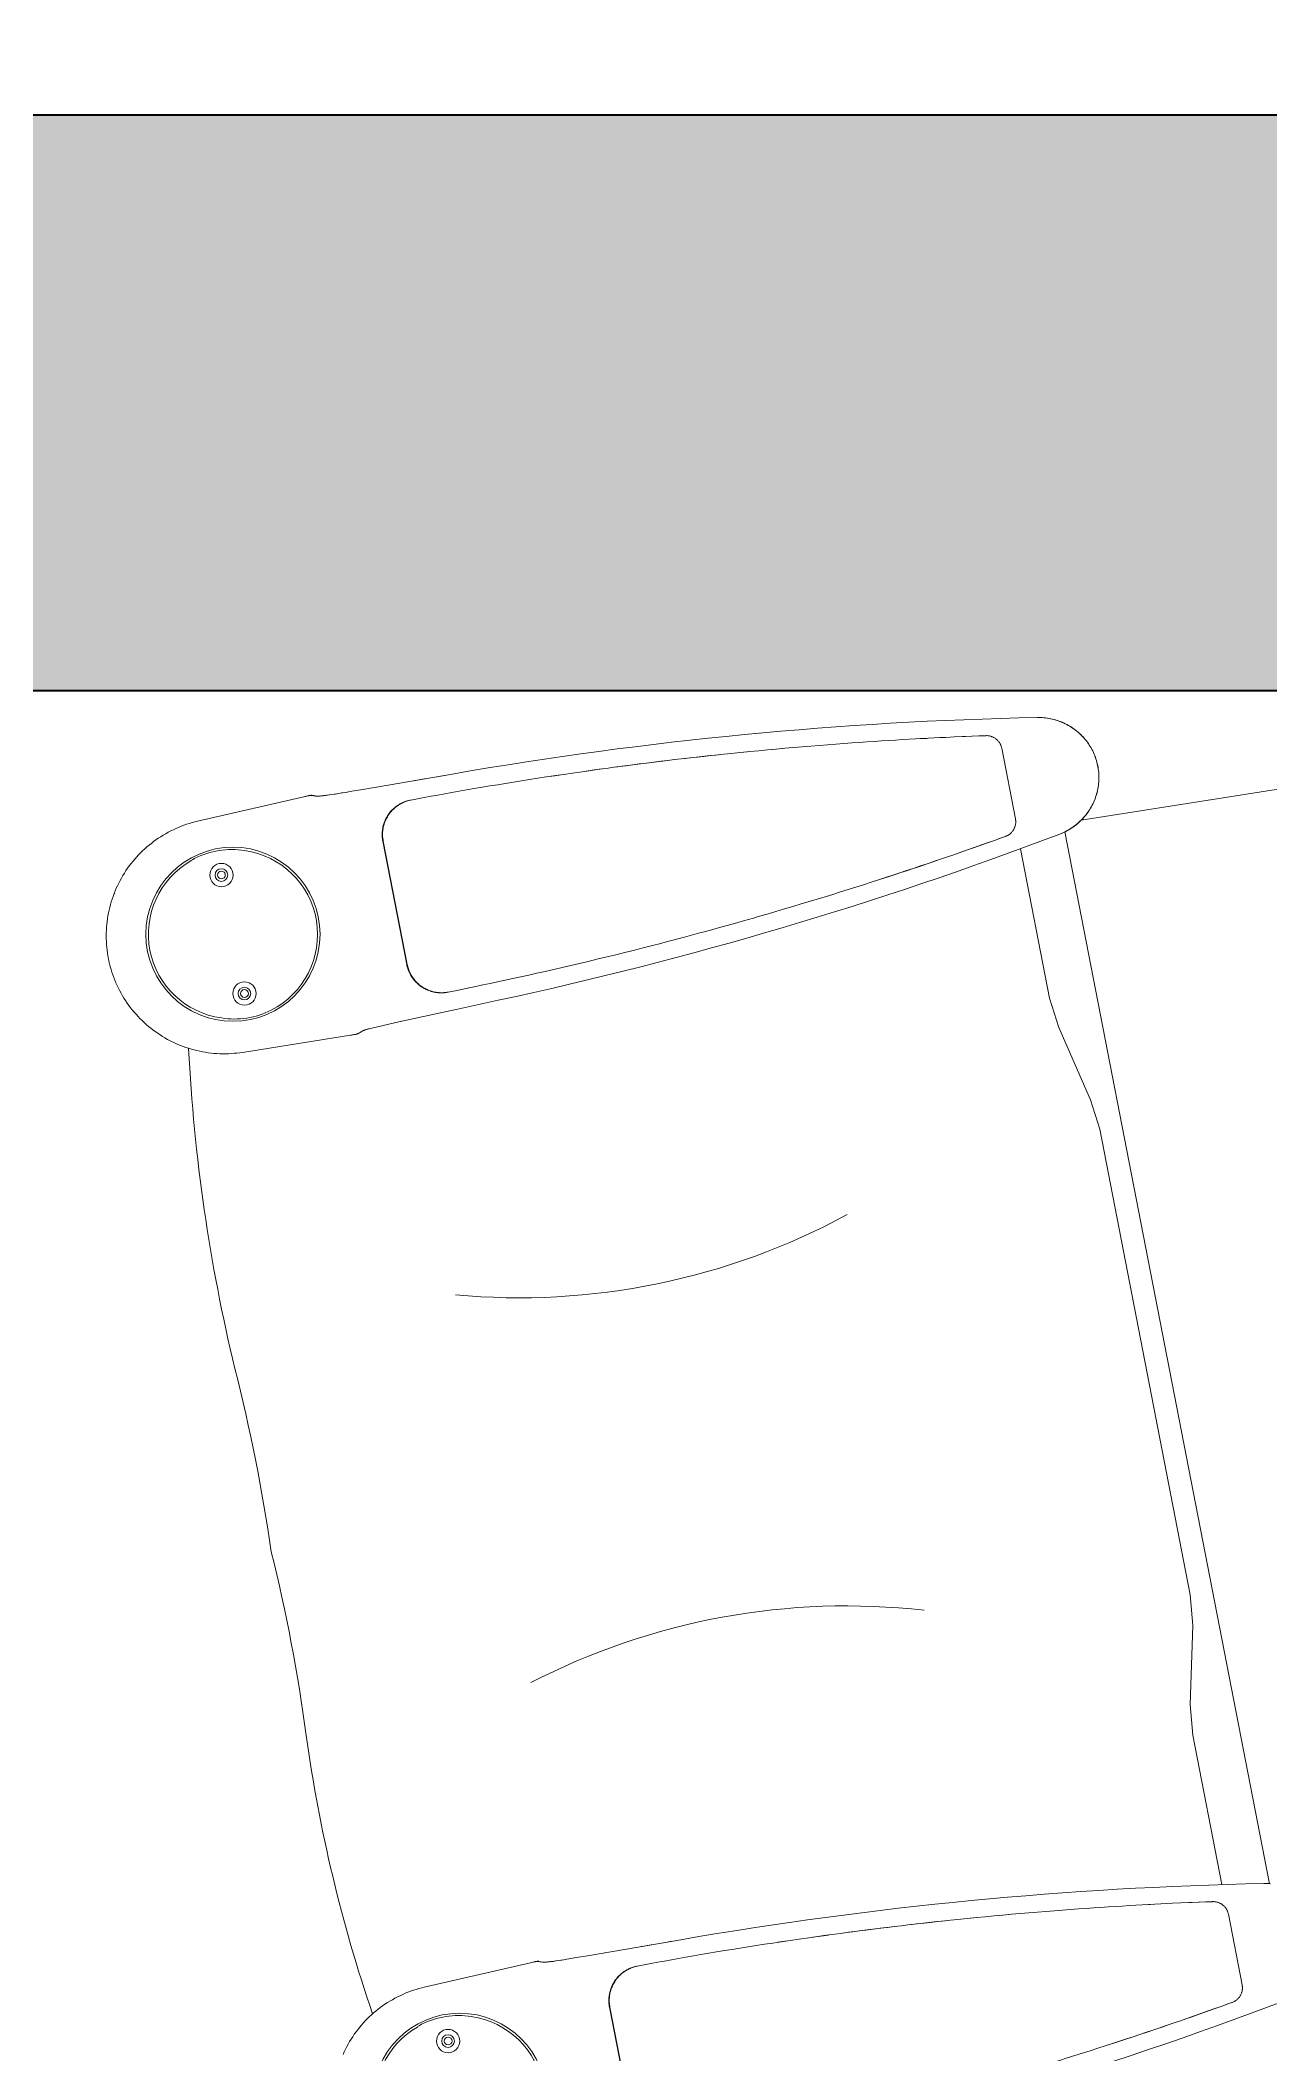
# Model space of a CAD drawing. Header units: inches. Extents: x -2078 to 106214, y -964 to 6385.
# Drawn here: x 37156.99 to 37176.19, y 4413.11 to 4444.56 of the extents above; entities that cross this region are included whole.
import ezdxf

# ---------------------------------------------------------------- set-up
doc = ezdxf.new("R2010")
doc.units = ezdxf.units.IN
doc.header["$MEASUREMENT"] = 0
for name, color, linetype, lineweight in [('16_dwg _2_', 8, 'Continuous', 9), ('A-ANNO-DIMS', 1, 'Continuous', 9), ('A-WALL', 3, 'Continuous', 40)]:
    doc.layers.add(name, color=color, linetype=linetype, lineweight=lineweight)
doc.layers.add('A-HATCH', color=9, linetype='Continuous')
doc.styles.add('JC', font='arial.ttf', dxfattribs={"height": 0.125})
doc.dimstyles.new('JC-DIMS', dxfattribs={"dimtxt": 0.125, "dimasz": 0.09375, "dimexe": 0.09375, "dimexo": 0.09375, "dimgap": 0.046875, "dimtad": 1, "dimdec": 1, "dimzin": 0, "dimdsep": 46, "dimlunit": 4, "dimtxsty": 'JC', "dimblk": 'ARCHTICK', "dimcen": 0.09, "dimclrd": 1, "dimclre": 1, "dimclrt": 256, "dimadec": 0, "dimazin": 0, "dimtfac": 1, "dimtdec": 1, "dimtofl": 0, "dimtmove": 1, "dimatfit": 3, "dimfxl": 1, "dimtolj": 1, "dimtzin": 0, "dimarcsym": 0})

# ---------------------------------------------------------------- blocks, each defined once
blk = doc.blocks.new('_ArchTick')
at = {"color": 0, "linetype": 'ByBlock', "const_width": 0.15}
blk.add_lwpolyline([(-0.5, -0.5), (0.5, 0.5)], dxfattribs=at)
blk = doc.blocks.new('*D1655')
at = {"layer": 'A-ANNO-DIMS', "color": 1, "lineweight": -2, "transparency": 16777216}
for p, q in [((36724.386, 4438.9), (36724.386, 4740.918)), ((37594.386, 4438.9), (37594.386, 4740.918)), ((36724.386, 4736.418), (37594.386, 4736.418))]:
    blk.add_line(p, q, dxfattribs=at)
at = {"layer": 'Defpoints', "color": 0, "transparency": 16777216}
for p in [(37594.386, 4736.418), (36724.386, 4434.4), (37594.386, 4434.4)]:
    blk.add_point(p, dxfattribs=at)
at = {"layer": 'A-ANNO-DIMS', "color": 1, "lineweight": -2, "transparency": 16777216, "xscale": 4.5, "yscale": 4.5, "zscale": 4.5, "rotation": 180}
blk.add_blockref('_ArchTick', (36724.386, 4736.418), dxfattribs=at)
at = {"layer": 'A-ANNO-DIMS', "color": 1, "lineweight": -2, "transparency": 16777216, "xscale": 4.5, "yscale": 4.5, "zscale": 4.5}
blk.add_blockref('_ArchTick', (37594.386, 4736.418), dxfattribs=at)
at = {"layer": 'A-ANNO-DIMS', "color": 2, "transparency": 16777216, "insert": (37159.386, 4741.732), "char_height": 6, "width": 0.48737, "attachment_point": 5, "style": 'JC'}
blk.add_mtext('\\A1;72\'-6"', dxfattribs=at)
blk = doc.blocks.new('*D1669')
at = {"layer": 'A-ANNO-DIMS', "color": 1, "lineweight": -2, "transparency": 16777216}
for p, q in [((36446.386, 4438.9), (36446.386, 4756.918)), ((37832.386, 4447.9), (37832.386, 4756.918)), ((36446.386, 4752.418), (37832.386, 4752.418))]:
    blk.add_line(p, q, dxfattribs=at)
at = {"layer": 'Defpoints', "color": 0, "transparency": 16777216}
for p in [(37832.386, 4752.418), (37832.386, 4443.4), (36446.386, 4434.4)]:
    blk.add_point(p, dxfattribs=at)
at = {"layer": 'A-ANNO-DIMS', "color": 1, "lineweight": -2, "transparency": 16777216, "xscale": 4.5, "yscale": 4.5, "zscale": 4.5, "rotation": 180}
blk.add_blockref('_ArchTick', (36446.386, 4752.418), dxfattribs=at)
at = {"layer": 'A-ANNO-DIMS', "color": 1, "lineweight": -2, "transparency": 16777216, "xscale": 4.5, "yscale": 4.5, "zscale": 4.5}
blk.add_blockref('_ArchTick', (37832.386, 4752.418), dxfattribs=at)
at = {"layer": 'A-ANNO-DIMS', "color": 2, "transparency": 16777216, "insert": (37139.386, 4757.732), "char_height": 6, "width": 0.5739, "attachment_point": 5, "style": 'JC'}
blk.add_mtext('\\A1;115\'-6"', dxfattribs=at)
blk = doc.blocks.new('16_dwg _2_-1561311-3-1st Floor - Auditorium')
at = {"color": 254, "lineweight": 9}
for p, q in [((176993.897, 507970.36), (176994.223, 507979.299)), ((177010.765, 507970.075), (176994.027, 507970.075)), ((176994.155, 507969.342), (176996.531, 507969.342)), ((176992.183, 507968.238), (176992.168, 507968.134)), ((177010.736, 507968.238), (177010.722, 507968.134)), ((176991.909, 507965.993), (176991.893, 507965.836)), ((177010.462, 507965.993), (177010.446, 507965.836)), ((176991.651, 507962.51), (176991.645, 507962.363)), ((177010.205, 507962.51), (177010.198, 507962.363)), ((176991.312, 507960.64), (176991.314, 507960.738)), ((177009.865, 507960.64), (177009.867, 507960.738)), ((176991.306, 507960.352), (176991.308, 507960.448)), ((176994.644, 507960.529), (176994.643, 507960.584)), ((176994.645, 507960.462), (176994.645, 507960.473)), ((177009.859, 507960.352), (177009.861, 507960.448)), ((176991.304, 507960.257), (176991.305, 507960.305)), ((176994.647, 507960.2), (176994.647, 507960.253)), ((177009.857, 507960.257), (177009.858, 507960.305)), ((176991.607, 507960.008), (176991.609, 507959.998)), ((176991.612, 507959.987), (176991.616, 507959.976)), ((176991.709, 507959.798), (176991.71, 507959.797)), ((176991.735, 507959.768), (176991.736, 507959.766)), ((176994.634, 507960.017), (176994.636, 507960.025)), ((177010.16, 507960.008), (177010.163, 507959.998)), ((177010.166, 507959.987), (177010.169, 507959.976)), ((177010.262, 507959.798), (177010.263, 507959.797)), ((177010.288, 507959.768), (177010.289, 507959.766)), ((176991.29, 507959.642), (176991.29, 507959.644)), ((176991.291, 507959.68), (176991.291, 507959.683)), ((176991.953, 507959.622), (176991.964, 507959.619)), ((176991.974, 507959.615), (176991.984, 507959.612)), ((176991.993, 507959.61), (176992.003, 507959.607)), ((176994.153, 507959.593), (176994.161, 507959.593)), ((176994.215, 507959.602), (176994.225, 507959.604)), ((176994.948, 507959.642), (176994.948, 507959.644)), ((177009.844, 507959.642), (177009.844, 507959.644)), ((177009.845, 507959.68), (177009.845, 507959.683)), ((177010.507, 507959.622), (177010.517, 507959.619)), ((177010.527, 507959.615), (177010.537, 507959.612)), ((177010.547, 507959.61), (177010.556, 507959.607)), ((176991.28, 507959.197), (176991.28, 507959.2)), ((177009.833, 507959.197), (177009.833, 507959.2)), ((176991.22, 507958.581), (176991.22, 507958.583)), ((176991.22, 507958.569), (176991.22, 507958.555)), ((177009.773, 507958.581), (177009.773, 507958.583)), ((176992.13, 507955.326), (176992.134, 507955.323)), ((176992.142, 507955.314), (176992.141, 507955.315)), ((176992.259, 507955.247), (176992.257, 507955.248)), ((176992.273, 507955.242), (176992.275, 507955.241)), ((176992.299, 507955.226), (176992.297, 507955.227)), ((176992.323, 507955.217), (176992.324, 507955.217)), ((176992.34, 507955.207), (176992.338, 507955.208)), ((176992.381, 507955.188), (176992.378, 507955.189))]:
    blk.add_line(p, q, dxfattribs=at)
at = {"color": 254, "lineweight": 9, "flags": 128}
for points in [[(176994.046, 507969.988), (176994.042, 507970.01), (176994.037, 507970.037), (176994.03, 507970.063), (176994.023, 507970.089), (176994.015, 507970.115), (176994.007, 507970.141), (176993.998, 507970.166), (176993.988, 507970.191), (176993.977, 507970.216), (176993.965, 507970.241), (176993.953, 507970.265), (176993.941, 507970.289), (176993.927, 507970.312), (176993.913, 507970.335), (176993.899, 507970.358), (176993.883, 507970.38), (176993.867, 507970.401), (176993.851, 507970.423), (176993.834, 507970.443), (176993.816, 507970.464), (176993.798, 507970.483), (176993.779, 507970.502), (176993.76, 507970.521), (176993.74, 507970.539), (176993.72, 507970.557), (176993.699, 507970.574), (176993.678, 507970.59), (176993.656, 507970.605), (176993.634, 507970.62), (176993.611, 507970.635), (176993.588, 507970.649), (176993.565, 507970.662), (176993.542, 507970.674), (176993.518, 507970.686), (176993.493, 507970.697), (176993.469, 507970.707), (176993.444, 507970.717), (176993.419, 507970.726), (176993.394, 507970.734), (176993.368, 507970.741), (176993.343, 507970.748), (176993.317, 507970.754), (176993.291, 507970.759), (176993.264, 507970.764), (176993.238, 507970.768), (176993.212, 507970.771), (176993.185, 507970.773), (176993.159, 507970.774), (176993.132, 507970.775), (176993.106, 507970.775), (176993.079, 507970.774), (176993.053, 507970.773), (176993.026, 507970.771), (176993, 507970.768), (176992.974, 507970.764), (176992.948, 507970.759), (176992.922, 507970.754), (176992.896, 507970.748), (176992.87, 507970.741), (176992.844, 507970.734), (176992.819, 507970.726), (176992.794, 507970.717), (176992.769, 507970.707), (176992.745, 507970.697), (176992.72, 507970.686), (176992.697, 507970.674), (176992.673, 507970.662), (176992.65, 507970.648), (176992.627, 507970.635), (176992.604, 507970.62), (176992.582, 507970.605), (176992.561, 507970.59), (176992.539, 507970.573), (176992.519, 507970.556), (176992.498, 507970.539), (176992.479, 507970.521), (176992.459, 507970.502), (176992.44, 507970.483), (176992.422, 507970.463), (176992.405, 507970.443), (176992.387, 507970.422), (176992.371, 507970.401), (176992.355, 507970.379), (176992.34, 507970.357), (176992.325, 507970.335), (176992.311, 507970.312), (176992.298, 507970.288), (176992.285, 507970.264), (176992.273, 507970.24), (176992.261, 507970.216), (176992.251, 507970.191), (176992.241, 507970.166), (176992.232, 507970.14), (176992.223, 507970.115), (176992.215, 507970.089), (176992.208, 507970.063), (176992.202, 507970.036), (176992.196, 507970.01), (176992.192, 507969.988), (176992.197, 507970.015), (176992.203, 507970.041), (176992.209, 507970.067), (176992.217, 507970.093), (176992.224, 507970.119), (176992.233, 507970.144), (176992.242, 507970.17), (176992.252, 507970.195), (176992.263, 507970.219), (176992.275, 507970.244), (176992.287, 507970.268), (176992.3, 507970.291), (176992.313, 507970.314), (176992.327, 507970.337), (176992.342, 507970.36), (176992.357, 507970.382), (176992.373, 507970.403), (176992.39, 507970.424), (176992.407, 507970.445), (176992.424, 507970.465), (176992.443, 507970.485), (176992.461, 507970.504), (176992.481, 507970.522), (176992.5, 507970.54), (176992.521, 507970.557), (176992.541, 507970.574), (176992.563, 507970.59), (176992.584, 507970.606), (176992.606, 507970.621), (176992.629, 507970.635), (176992.651, 507970.649), (176992.675, 507970.662), (176992.698, 507970.674), (176992.722, 507970.686), (176992.746, 507970.697), (176992.771, 507970.707), (176992.795, 507970.716), (176992.82, 507970.725), (176992.846, 507970.733), (176992.871, 507970.741), (176992.897, 507970.747), (176992.922, 507970.753), (176992.948, 507970.759), (176992.974, 507970.763), (176993.001, 507970.767), (176993.027, 507970.77), (176993.053, 507970.772), (176993.08, 507970.774), (176993.106, 507970.774), (176993.132, 507970.774), (176993.159, 507970.774), (176993.185, 507970.772), (176993.212, 507970.77), (176993.238, 507970.767), (176993.264, 507970.763), (176993.29, 507970.759), (176993.316, 507970.753), (176993.342, 507970.747), (176993.367, 507970.741), (176993.393, 507970.733), (176993.418, 507970.725), (176993.443, 507970.716), (176993.468, 507970.707), (176993.492, 507970.697), (176993.516, 507970.686), (176993.54, 507970.674), (176993.564, 507970.662), (176993.587, 507970.649), (176993.61, 507970.635), (176993.632, 507970.621), (176993.654, 507970.606), (176993.676, 507970.59), (176993.697, 507970.574), (176993.718, 507970.557), (176993.738, 507970.54), (176993.758, 507970.522), (176993.777, 507970.504), (176993.796, 507970.485), (176993.814, 507970.465), (176993.832, 507970.445), (176993.849, 507970.424), (176993.865, 507970.403), (176993.881, 507970.382), (176993.897, 507970.36), (176993.911, 507970.337), (176993.925, 507970.314), (176993.939, 507970.291), (176993.952, 507970.268), (176993.964, 507970.244), (176993.975, 507970.219), (176993.986, 507970.195), (176993.996, 507970.17), (176994.005, 507970.144), (176994.014, 507970.119), (176994.022, 507970.093), (176994.029, 507970.067), (176994.036, 507970.041), (176994.041, 507970.015), (176994.046, 507969.988)], [(177010.769, 507970.089), (177010.762, 507970.063), (177010.755, 507970.036), (177010.75, 507970.01), (177010.746, 507969.988), (177010.751, 507970.015), (177010.756, 507970.041), (177010.763, 507970.067), (177010.77, 507970.093)], [(177010.637, 507969.342), (177008.261, 507969.342), (177007.782, 507969.396), (177006.58, 507969.668), (177006.101, 507969.721), (176998.691, 507969.721), (176998.211, 507969.668), (176997.01, 507969.396), (176996.531, 507969.342)], [(176992.318, 507969.15), (176992.301, 507969.039), (176992.303, 507969.051), (176992.318, 507969.143), (176992.318, 507969.15), (176992.319, 507969.159), (176992.321, 507969.169), (176992.324, 507969.178), (176992.327, 507969.187), (176992.33, 507969.196), (176992.333, 507969.205), (176992.337, 507969.214), (176992.341, 507969.222), (176992.346, 507969.231), (176992.351, 507969.239), (176992.356, 507969.247), (176992.361, 507969.255), (176992.367, 507969.262), (176992.373, 507969.27), (176992.379, 507969.277), (176992.386, 507969.284), (176992.393, 507969.29), (176992.4, 507969.297), (176992.407, 507969.303), (176992.415, 507969.309), (176992.423, 507969.314), (176992.431, 507969.319), (176992.439, 507969.324), (176992.448, 507969.328), (176992.456, 507969.333), (176992.465, 507969.336), (176992.474, 507969.34), (176992.483, 507969.343), (176992.492, 507969.346), (176992.501, 507969.348), (176992.51, 507969.35), (176992.52, 507969.352), (176992.529, 507969.353), (176992.539, 507969.354), (176992.548, 507969.355), (176992.558, 507969.355), (176993.681, 507969.355), (176993.69, 507969.355), (176993.7, 507969.354), (176993.709, 507969.353), (176993.719, 507969.352), (176993.728, 507969.35), (176993.737, 507969.348), (176993.747, 507969.346), (176993.756, 507969.343), (176993.765, 507969.34), (176993.774, 507969.336), (176993.782, 507969.333), (176993.791, 507969.328), (176993.799, 507969.324), (176993.808, 507969.319), (176993.816, 507969.314), (176993.823, 507969.309), (176993.831, 507969.303), (176993.838, 507969.297), (176993.846, 507969.29), (176993.852, 507969.284), (176993.859, 507969.277), (176993.865, 507969.27), (176993.872, 507969.262), (176993.877, 507969.255), (176993.883, 507969.247), (176993.888, 507969.239), (176993.893, 507969.231), (176993.897, 507969.222), (176993.901, 507969.214), (176993.905, 507969.205), (176993.909, 507969.196), (176993.912, 507969.187), (176993.915, 507969.178), (176993.917, 507969.169), (176993.919, 507969.159), (176993.921, 507969.15), (176993.932, 507969.079), (176993.949, 507968.969), (176993.926, 507969.11), (176993.921, 507969.143), (176993.921, 507969.15)], [(177010.871, 507969.15), (177010.855, 507969.039), (177010.857, 507969.051), (177010.871, 507969.143), (177010.871, 507969.15), (177010.873, 507969.159), (177010.875, 507969.169), (177010.877, 507969.178), (177010.88, 507969.187), (177010.883, 507969.196), (177010.887, 507969.205), (177010.891, 507969.214), (177010.895, 507969.222), (177010.899, 507969.231), (177010.904, 507969.239), (177010.909, 507969.247), (177010.915, 507969.255), (177010.92, 507969.262), (177010.927, 507969.27), (177010.933, 507969.277), (177010.939, 507969.284), (177010.946, 507969.29), (177010.953, 507969.297), (177010.961, 507969.303), (177010.968, 507969.309), (177010.976, 507969.314), (177010.984, 507969.319), (177010.993, 507969.324), (177011.001, 507969.328), (177011.01, 507969.333), (177011.018, 507969.336), (177011.027, 507969.34), (177011.036, 507969.343), (177011.045, 507969.346), (177011.054, 507969.348), (177011.064, 507969.35), (177011.073, 507969.352), (177011.083, 507969.353), (177011.092, 507969.354), (177011.102, 507969.355), (177011.111, 507969.355), (177012.234, 507969.355), (177012.244, 507969.355), (177012.253, 507969.354), (177012.263, 507969.353), (177012.272, 507969.352), (177012.282, 507969.35), (177012.291, 507969.348), (177012.3, 507969.346), (177012.309, 507969.343), (177012.318, 507969.34), (177012.327, 507969.336), (177012.336, 507969.333), (177012.344, 507969.328), (177012.353, 507969.324), (177012.361, 507969.319), (177012.369, 507969.314), (177012.377, 507969.309), (177012.385, 507969.303), (177012.392, 507969.297), (177012.399, 507969.29), (177012.406, 507969.284), (177012.413, 507969.277), (177012.419, 507969.27), (177012.425, 507969.262), (177012.431, 507969.255), (177012.436, 507969.247), (177012.441, 507969.239), (177012.446, 507969.231), (177012.451, 507969.222), (177012.455, 507969.214), (177012.459, 507969.205), (177012.462, 507969.196), (177012.465, 507969.187), (177012.468, 507969.178), (177012.471, 507969.169), (177012.473, 507969.159), (177012.474, 507969.15), (177012.485, 507969.079), (177012.502, 507968.969), (177012.48, 507969.11), (177012.474, 507969.143), (177012.474, 507969.15)], [(176992.265, 507968.803), (176992.27, 507968.836), (176992.286, 507968.94), (176992.301, 507969.044), (176992.284, 507968.934), (176992.267, 507968.821), (176992.261, 507968.781), (176992.243, 507968.658), (176992.224, 507968.529), (176992.211, 507968.44), (176992.198, 507968.349), (176992.184, 507968.256), (176992.171, 507968.16), (176992.157, 507968.062), (176992.144, 507967.961), (176992.13, 507967.858), (176992.115, 507967.752), (176992.101, 507967.644), (176992.087, 507967.534), (176992.073, 507967.422), (176992.058, 507967.308), (176992.044, 507967.191), (176992.029, 507967.072), (176992.014, 507966.95), (176992, 507966.825), (176991.985, 507966.697), (176991.97, 507966.566), (176991.955, 507966.434), (176991.941, 507966.3), (176991.926, 507966.166), (176991.912, 507966.031), (176991.898, 507965.896), (176991.885, 507965.76), (176991.871, 507965.622), (176991.858, 507965.482), (176991.844, 507965.336), (176991.855, 507965.443)], [(176994.003, 507968.609), (176993.984, 507968.735), (176993.966, 507968.855), (176993.949, 507968.969), (176993.964, 507968.865)], [(176994.014, 507968.529), (176993.998, 507968.637), (176993.98, 507968.758), (176993.964, 507968.865)], [(177010.819, 507968.803), (177010.824, 507968.836), (177010.839, 507968.94), (177010.855, 507969.044), (177010.838, 507968.934), (177010.82, 507968.821), (177010.814, 507968.781), (177010.796, 507968.658), (177010.777, 507968.529), (177010.764, 507968.44), (177010.751, 507968.349), (177010.738, 507968.256), (177010.724, 507968.16), (177010.711, 507968.062), (177010.697, 507967.961), (177010.683, 507967.858), (177010.669, 507967.752), (177010.655, 507967.644), (177010.64, 507967.534), (177010.626, 507967.422), (177010.612, 507967.308), (177010.597, 507967.191), (177010.582, 507967.072), (177010.568, 507966.95), (177010.553, 507966.825), (177010.538, 507966.697), (177010.523, 507966.566), (177010.509, 507966.434), (177010.494, 507966.3), (177010.48, 507966.166), (177010.466, 507966.031), (177010.452, 507965.896), (177010.438, 507965.76), (177010.425, 507965.622), (177010.411, 507965.482), (177010.398, 507965.336), (177010.408, 507965.443)], [(177012.557, 507968.609), (177012.538, 507968.735), (177012.52, 507968.855), (177012.502, 507968.969), (177012.517, 507968.865)], [(177012.567, 507968.529), (177012.552, 507968.637), (177012.533, 507968.758), (177012.517, 507968.865)], [(176994.003, 507968.609), (176994.022, 507968.478), (176994.035, 507968.388), (176994.047, 507968.301), (176994.063, 507968.183), (176994.081, 507968.055), (176994.094, 507967.963), (176994.107, 507967.865), (176994.121, 507967.758), (176994.138, 507967.638), (176994.124, 507967.745), (176994.11, 507967.85), (176994.103, 507967.902), (176994.089, 507968.004), (176994.075, 507968.103), (176994.062, 507968.2)], [(177012.557, 507968.609), (177012.576, 507968.478), (177012.589, 507968.388), (177012.6, 507968.301), (177012.617, 507968.183), (177012.635, 507968.055), (177012.647, 507967.963), (177012.661, 507967.865), (177012.675, 507967.758), (177012.692, 507967.638), (177012.677, 507967.745), (177012.663, 507967.85), (177012.657, 507967.902), (177012.643, 507968.004), (177012.629, 507968.103), (177012.615, 507968.2)], [(176994.062, 507968.2), (176994.047, 507968.301), (176994.032, 507968.406), (176994.014, 507968.529)], [(177012.615, 507968.2), (177012.6, 507968.301), (177012.585, 507968.406), (177012.567, 507968.529)], [(176994.195, 507967.19), (176994.181, 507967.305), (176994.166, 507967.419), (176994.152, 507967.53), (176994.138, 507967.638), (176994.153, 507967.515), (176994.171, 507967.377), (176994.189, 507967.23), (176994.208, 507967.074)], [(177012.748, 507967.19), (177012.734, 507967.305), (177012.72, 507967.419), (177012.706, 507967.53), (177012.692, 507967.638), (177012.707, 507967.515), (177012.724, 507967.377), (177012.743, 507967.23), (177012.762, 507967.074)], [(176994.253, 507966.705), (176994.238, 507966.829), (176994.224, 507966.952), (176994.209, 507967.072), (176994.195, 507967.19)], [(177012.806, 507966.705), (177012.792, 507966.829), (177012.777, 507966.952), (177012.763, 507967.072), (177012.748, 507967.19)], [(176994.322, 507966.077), (176994.308, 507966.204), (176994.295, 507966.329), (176994.281, 507966.455), (176994.267, 507966.58), (176994.253, 507966.705)], [(177012.875, 507966.077), (177012.862, 507966.204), (177012.848, 507966.329), (177012.834, 507966.455), (177012.821, 507966.58), (177012.806, 507966.705)], [(176994.348, 507965.817), (176994.335, 507965.948), (176994.322, 507966.077)], [(176994.401, 507965.265), (176994.388, 507965.406), (176994.375, 507965.545), (176994.362, 507965.682), (176994.348, 507965.817)], [(176991.844, 507965.336), (176991.83, 507965.184), (176991.816, 507965.027), (176991.809, 507964.946), (176991.802, 507964.863), (176991.795, 507964.779), (176991.788, 507964.691), (176991.781, 507964.601), (176991.774, 507964.508), (176991.766, 507964.411), (176991.758, 507964.307), (176991.75, 507964.199), (176991.742, 507964.089), (176991.735, 507963.977), (176991.727, 507963.863), (176991.719, 507963.752), (176991.713, 507963.646), (176991.706, 507963.544), (176991.7, 507963.445), (176991.694, 507963.35), (176991.689, 507963.26), (176991.684, 507963.172), (176991.68, 507963.088), (176991.671, 507962.928), (176991.667, 507962.851), (176991.66, 507962.702), (176991.653, 507962.559), (176991.647, 507962.42), (176991.641, 507962.285), (176991.636, 507962.152), (176991.631, 507962.022), (176991.626, 507961.895), (176991.622, 507961.77), (176991.618, 507961.645), (176991.615, 507961.521), (176991.611, 507961.396), (176991.608, 507961.272), (176991.605, 507961.149), (176991.603, 507961.028), (176991.6, 507960.91), (176991.598, 507960.794), (176991.597, 507960.681), (176991.595, 507960.571), (176991.594, 507960.463), (176991.593, 507960.355), (176991.592, 507960.25), (176991.591, 507960.144), (176991.591, 507960.134), (176991.591, 507960.125), (176991.592, 507960.104), (176991.594, 507960.083), (176991.596, 507960.063), (176991.6, 507960.042), (176991.604, 507960.022), (176991.608, 507960.001), (176991.614, 507959.981), (176991.62, 507959.962), (176991.627, 507959.942), (176991.635, 507959.923), (176991.643, 507959.904), (176991.653, 507959.885), (176991.663, 507959.867), (176991.673, 507959.849), (176991.684, 507959.832), (176991.696, 507959.815), (176991.709, 507959.798), (176991.722, 507959.782), (176991.736, 507959.766), (176991.75, 507959.751), (176991.765, 507959.737), (176991.781, 507959.723), (176991.797, 507959.71), (176991.813, 507959.697), (176991.83, 507959.685), (176991.847, 507959.674), (176991.865, 507959.663), (176991.883, 507959.653), (176991.902, 507959.644), (176991.921, 507959.635), (176991.94, 507959.627), (176991.959, 507959.62), (176991.979, 507959.614), (176991.999, 507959.608), (176992.019, 507959.603), (176992.039, 507959.599), (176992.06, 507959.596), (176992.081, 507959.593), (176992.101, 507959.591), (176992.122, 507959.59), (176992.138, 507959.59), (176994.1, 507959.59), (176994.1, 507959.596)], [(176994.605, 507962.102), (176994.599, 507962.24), (176994.593, 507962.379), (176994.587, 507962.518), (176994.581, 507962.658), (176994.574, 507962.801), (176994.566, 507962.948), (176994.558, 507963.102), (176994.554, 507963.181), (176994.549, 507963.263), (176994.544, 507963.347), (176994.539, 507963.434), (176994.534, 507963.524), (176994.528, 507963.618), (176994.521, 507963.717), (176994.515, 507963.819), (176994.507, 507963.928), (176994.499, 507964.041), (176994.491, 507964.154), (176994.483, 507964.269), (176994.474, 507964.384), (176994.466, 507964.494), (176994.458, 507964.598), (176994.45, 507964.698), (176994.442, 507964.792), (176994.435, 507964.88), (176994.421, 507965.043), (176994.414, 507965.119), (176994.401, 507965.265)], [(177010.398, 507965.336), (177010.384, 507965.184), (177010.37, 507965.027), (177010.363, 507964.946), (177010.356, 507964.863), (177010.349, 507964.779), (177010.342, 507964.691), (177010.334, 507964.601), (177010.327, 507964.508), (177010.32, 507964.411), (177010.312, 507964.307), (177010.304, 507964.199), (177010.296, 507964.089), (177010.288, 507963.977), (177010.28, 507963.863), (177010.273, 507963.752), (177010.266, 507963.646), (177010.26, 507963.544), (177010.254, 507963.445), (177010.248, 507963.35), (177010.243, 507963.26), (177010.238, 507963.172), (177010.233, 507963.088), (177010.225, 507962.928), (177010.221, 507962.851), (177010.213, 507962.702), (177010.207, 507962.559), (177010.2, 507962.42), (177010.195, 507962.285), (177010.189, 507962.152), (177010.184, 507962.022), (177010.18, 507961.895), (177010.176, 507961.77), (177010.172, 507961.645), (177010.168, 507961.521), (177010.165, 507961.396), (177010.162, 507961.272), (177010.159, 507961.149), (177010.156, 507961.028), (177010.154, 507960.91), (177010.152, 507960.794), (177010.15, 507960.681), (177010.149, 507960.571), (177010.147, 507960.463), (177010.146, 507960.355), (177010.145, 507960.25), (177010.145, 507960.144), (177010.145, 507960.134), (177010.145, 507960.125), (177010.146, 507960.104), (177010.147, 507960.083), (177010.15, 507960.063), (177010.153, 507960.042), (177010.157, 507960.022), (177010.162, 507960.001), (177010.167, 507959.981), (177010.174, 507959.962), (177010.181, 507959.942), (177010.188, 507959.923), (177010.197, 507959.904), (177010.206, 507959.885), (177010.216, 507959.867), (177010.227, 507959.849), (177010.238, 507959.832), (177010.25, 507959.815), (177010.262, 507959.798), (177010.276, 507959.782), (177010.289, 507959.766), (177010.304, 507959.751), (177010.319, 507959.737), (177010.334, 507959.723), (177010.35, 507959.71), (177010.366, 507959.697), (177010.383, 507959.685), (177010.401, 507959.674), (177010.419, 507959.663), (177010.437, 507959.653), (177010.455, 507959.644), (177010.474, 507959.635), (177010.493, 507959.627), (177010.513, 507959.62), (177010.532, 507959.614), (177010.552, 507959.608), (177010.573, 507959.603), (177010.593, 507959.599), (177010.613, 507959.596), (177010.634, 507959.593), (177010.655, 507959.591), (177010.676, 507959.59), (177010.692, 507959.59), (177012.654, 507959.59)], [(176991.814, 507964.993), (176991.804, 507964.872), (176991.795, 507964.763), (176991.787, 507964.664), (176991.777, 507964.545), (176991.769, 507964.441)], [(177010.367, 507964.993), (177010.357, 507964.872), (177010.348, 507964.763), (177010.34, 507964.664), (177010.331, 507964.545), (177010.322, 507964.441)], [(176991.753, 507964.229), (176991.745, 507964.121), (176991.738, 507964.021), (176991.73, 507963.905), (176991.723, 507963.806), (176991.716, 507963.694), (176991.708, 507963.569), (176991.702, 507963.478), (176991.697, 507963.381)], [(177010.306, 507964.229), (177010.299, 507964.121), (177010.292, 507964.021), (177010.284, 507963.905), (177010.277, 507963.806), (177010.269, 507963.694), (177010.262, 507963.569), (177010.256, 507963.478), (177010.25, 507963.381)], [(176991.684, 507963.163), (176991.677, 507963.043), (176991.671, 507962.916)], [(177010.238, 507963.163), (177010.231, 507963.043), (177010.224, 507962.916)], [(176994.635, 507961.051), (176994.633, 507961.173), (176994.63, 507961.299), (176994.626, 507961.427), (176994.623, 507961.557), (176994.619, 507961.691), (176994.614, 507961.827), (176994.61, 507961.964), (176994.605, 507962.102)], [(176994.64, 507960.813), (176994.638, 507960.93), (176994.635, 507961.051)], [(176991.279, 507959.166), (176991.281, 507959.263), (176991.285, 507959.408), (176991.294, 507959.806), (176991.299, 507960.026), (176991.316, 507960.883)], [(176994.641, 507960.058), (176994.643, 507960.065), (176994.643, 507960.073), (176994.644, 507960.08), (176994.645, 507960.087), (176994.646, 507960.094), (176994.646, 507960.1), (176994.646, 507960.107), (176994.647, 507960.113), (176994.647, 507960.125), (176994.647, 507960.144), (176994.647, 507960.137), (176994.647, 507960.144), (176994.647, 507960.253), (176994.646, 507960.362), (176994.645, 507960.473), (176994.643, 507960.584), (176994.642, 507960.697), (176994.64, 507960.813)], [(176994.922, 507960.883), (176994.936, 507960.211), (176994.941, 507959.937), (176994.945, 507959.764), (176994.956, 507959.298)], [(177009.832, 507959.166), (177009.835, 507959.263), (177009.838, 507959.408), (177009.848, 507959.806), (177009.852, 507960.026), (177009.87, 507960.883)], [(176991.591, 507960.129), (176991.592, 507960.111), (176991.594, 507960.093), (176991.595, 507960.076), (176991.598, 507960.058), (176991.601, 507960.04), (176991.605, 507960.022), (176991.609, 507960.005), (176991.614, 507959.987), (176991.619, 507959.97), (176991.625, 507959.953), (176991.632, 507959.937), (176991.639, 507959.92), (176991.647, 507959.904), (176991.655, 507959.888), (176991.663, 507959.872), (176991.673, 507959.856), (176991.682, 507959.841), (176991.693, 507959.826), (176991.703, 507959.812), (176991.714, 507959.798), (176991.726, 507959.784), (176991.738, 507959.771), (176991.75, 507959.758), (176991.763, 507959.745), (176991.777, 507959.733), (176991.79, 507959.721), (176991.804, 507959.71), (176991.819, 507959.699), (176991.834, 507959.689), (176991.849, 507959.679), (176991.864, 507959.67), (176991.88, 507959.661), (176991.896, 507959.653), (176991.912, 507959.645), (176991.928, 507959.638), (176991.945, 507959.632), (176991.962, 507959.626), (176991.979, 507959.62), (176991.996, 507959.615), (176992.014, 507959.611), (176992.031, 507959.607), (176992.049, 507959.604), (176992.067, 507959.601), (176992.085, 507959.599), (176992.102, 507959.598), (176992.12, 507959.597), (176992.138, 507959.596), (176994.1, 507959.596), (176994.118, 507959.597), (176994.136, 507959.598), (176994.154, 507959.599), (176994.172, 507959.601), (176994.19, 507959.604), (176994.207, 507959.607), (176994.225, 507959.611), (176994.242, 507959.615), (176994.259, 507959.62), (176994.277, 507959.626), (176994.293, 507959.632), (176994.31, 507959.638), (176994.327, 507959.645), (176994.343, 507959.653), (176994.359, 507959.661), (176994.374, 507959.67), (176994.39, 507959.679), (176994.405, 507959.689), (176994.42, 507959.699), (176994.434, 507959.71), (176994.448, 507959.721), (176994.462, 507959.733), (176994.475, 507959.745), (176994.488, 507959.758), (176994.5, 507959.771), (176994.513, 507959.784), (176994.524, 507959.798), (176994.535, 507959.812), (176994.546, 507959.826), (176994.556, 507959.841), (176994.566, 507959.856), (176994.575, 507959.872), (176994.584, 507959.888), (176994.592, 507959.904), (176994.599, 507959.92), (176994.607, 507959.936), (176994.613, 507959.953), (176994.619, 507959.97), (176994.625, 507959.987), (176994.629, 507960.005), (176994.634, 507960.022), (176994.637, 507960.04), (176994.64, 507960.058), (176994.643, 507960.075), (176994.645, 507960.093), (176994.646, 507960.111), (176994.647, 507960.129), (176994.647, 507960.125), (176994.646, 507960.104), (176994.645, 507960.083), (176994.642, 507960.062), (176994.639, 507960.042), (176994.635, 507960.021), (176994.63, 507960.001), (176994.624, 507959.981), (176994.618, 507959.961), (176994.611, 507959.942), (176994.603, 507959.922), (176994.595, 507959.903), (176994.586, 507959.885), (176994.576, 507959.867), (176994.565, 507959.849), (176994.554, 507959.831), (176994.542, 507959.814), (176994.529, 507959.798), (176994.516, 507959.782), (176994.502, 507959.766), (176994.488, 507959.751), (176994.473, 507959.737), (176994.457, 507959.723), (176994.442, 507959.71), (176994.425, 507959.697), (176994.408, 507959.685), (176994.391, 507959.674), (176994.373, 507959.663), (176994.355, 507959.653), (176994.336, 507959.644), (176994.317, 507959.635), (176994.298, 507959.627), (176994.279, 507959.62), (176994.259, 507959.614), (176994.239, 507959.608), (176994.219, 507959.603), (176994.199, 507959.599), (176994.178, 507959.596), (176994.158, 507959.593), (176994.137, 507959.591), (176994.116, 507959.59), (176994.1, 507959.59), (176994.107, 507959.59), (176994.115, 507959.59), (176994.122, 507959.59)], [(176994.637, 507960.034), (176994.639, 507960.042), (176994.64, 507960.05)], [(176994.647, 507960.13), (176994.647, 507960.134), (176994.647, 507960.137)], [(177010.145, 507960.129), (177010.146, 507960.111), (177010.147, 507960.093), (177010.149, 507960.076), (177010.151, 507960.058), (177010.155, 507960.04), (177010.158, 507960.022), (177010.163, 507960.005), (177010.167, 507959.987), (177010.173, 507959.97), (177010.179, 507959.953), (177010.185, 507959.937), (177010.192, 507959.92), (177010.2, 507959.904), (177010.208, 507959.888), (177010.217, 507959.872), (177010.226, 507959.856), (177010.236, 507959.841), (177010.246, 507959.826), (177010.257, 507959.812), (177010.268, 507959.798), (177010.279, 507959.784), (177010.291, 507959.771), (177010.304, 507959.758), (177010.317, 507959.745), (177010.33, 507959.733), (177010.344, 507959.721), (177010.358, 507959.71), (177010.372, 507959.699), (177010.387, 507959.689), (177010.402, 507959.679), (177010.417, 507959.67), (177010.433, 507959.661), (177010.449, 507959.653), (177010.465, 507959.645), (177010.482, 507959.638), (177010.499, 507959.632), (177010.515, 507959.626), (177010.533, 507959.62), (177010.55, 507959.615), (177010.567, 507959.611), (177010.585, 507959.607), (177010.602, 507959.604), (177010.62, 507959.601), (177010.638, 507959.599), (177010.656, 507959.598), (177010.674, 507959.597), (177010.692, 507959.596), (177012.654, 507959.596)], [(176991.619, 507959.964), (176991.623, 507959.952), (176991.628, 507959.94)], [(176991.633, 507959.927), (176991.639, 507959.914), (176991.645, 507959.9)], [(176991.652, 507959.886), (176991.66, 507959.872), (176991.668, 507959.857), (176991.678, 507959.842), (176991.688, 507959.827), (176991.698, 507959.812)], [(176991.749, 507959.753), (176991.762, 507959.74), (176991.777, 507959.727), (176991.791, 507959.715), (176991.805, 507959.703), (176991.819, 507959.693), (176991.833, 507959.683)], [(176994.39, 507959.673), (176994.405, 507959.683), (176994.42, 507959.693), (176994.435, 507959.704), (176994.45, 507959.716), (176994.464, 507959.729), (176994.479, 507959.742), (176994.493, 507959.756), (176994.506, 507959.77), (176994.518, 507959.784), (176994.53, 507959.799)], [(176994.541, 507959.813), (176994.551, 507959.827), (176994.56, 507959.84), (176994.568, 507959.853), (176994.576, 507959.866), (176994.583, 507959.879), (176994.589, 507959.891), (176994.595, 507959.903), (176994.6, 507959.915), (176994.605, 507959.927)], [(176994.61, 507959.938), (176994.614, 507959.949), (176994.617, 507959.959), (176994.621, 507959.969), (176994.624, 507959.979), (176994.627, 507959.989), (176994.629, 507959.998), (176994.632, 507960.008)], [(177010.173, 507959.964), (177010.177, 507959.952), (177010.182, 507959.94)], [(177010.187, 507959.927), (177010.192, 507959.914), (177010.199, 507959.9)], [(177010.206, 507959.886), (177010.213, 507959.872), (177010.222, 507959.857), (177010.231, 507959.842), (177010.241, 507959.827), (177010.252, 507959.812)], [(177010.302, 507959.753), (177010.316, 507959.74), (177010.33, 507959.727), (177010.344, 507959.715), (177010.358, 507959.703), (177010.372, 507959.693), (177010.386, 507959.683)], [(176991.846, 507959.675), (176991.859, 507959.667), (176991.872, 507959.659), (176991.884, 507959.653)], [(176991.897, 507959.646), (176991.909, 507959.641), (176991.92, 507959.635), (176991.932, 507959.631), (176991.943, 507959.626)], [(176992.012, 507959.605), (176992.021, 507959.603), (176992.029, 507959.601), (176992.038, 507959.599), (176992.046, 507959.598)], [(176992.054, 507959.597), (176992.061, 507959.595), (176992.069, 507959.594), (176992.076, 507959.594), (176992.083, 507959.593), (176992.09, 507959.592), (176992.097, 507959.592), (176992.103, 507959.591), (176992.11, 507959.591)], [(176994.13, 507959.591), (176994.138, 507959.591), (176994.145, 507959.592)], [(176994.17, 507959.594), (176994.178, 507959.596), (176994.187, 507959.597), (176994.196, 507959.598), (176994.205, 507959.6)], [(176994.235, 507959.607), (176994.246, 507959.61), (176994.257, 507959.613), (176994.269, 507959.617), (176994.281, 507959.621)], [(176994.293, 507959.625), (176994.306, 507959.63), (176994.319, 507959.636)], [(176994.332, 507959.642), (176994.346, 507959.648), (176994.36, 507959.656), (176994.375, 507959.664)], [(177010.399, 507959.675), (177010.413, 507959.667), (177010.425, 507959.659), (177010.438, 507959.653)], [(177010.45, 507959.646), (177010.462, 507959.641), (177010.474, 507959.635), (177010.485, 507959.631), (177010.496, 507959.626)], [(177010.565, 507959.605), (177010.574, 507959.603), (177010.583, 507959.601), (177010.591, 507959.599), (177010.599, 507959.598)], [(177010.607, 507959.597), (177010.615, 507959.595), (177010.622, 507959.594), (177010.63, 507959.594), (177010.637, 507959.593), (177010.644, 507959.592), (177010.65, 507959.592), (177010.657, 507959.591), (177010.663, 507959.591)], [(176994.955, 507959.335), (176994.956, 507959.298), (176994.971, 507958.862), (176994.973, 507958.835), (176994.974, 507958.823), (176994.975, 507958.811), (176994.976, 507958.8), (176994.976, 507958.79), (176994.977, 507958.781), (176994.978, 507958.772), (176994.979, 507958.764), (176994.98, 507958.757), (176994.981, 507958.75), (176994.981, 507958.744), (176994.982, 507958.738), (176994.983, 507958.733), (176994.984, 507958.729), (176994.984, 507958.725), (176994.985, 507958.723), (176994.985, 507958.72), (176994.986, 507958.719), (176995.007, 507958.66), (176995.013, 507958.644), (176995.015, 507958.637), (176995.014, 507958.642), (176995.013, 507958.644), (176995.014, 507958.642), (176995.014, 507958.64), (176995.015, 507958.638), (176995.015, 507958.637), (176995.016, 507958.635), (176995.016, 507958.634), (176995.016, 507958.632), (176995.017, 507958.631), (176995.017, 507958.629), (176995.017, 507958.628), (176995.017, 507958.627), (176995.017, 507958.626), (176995.017, 507958.624), (176995.018, 507958.623), (176995.018, 507958.622), (176995.018, 507958.621), (176995.018, 507958.62), (176995.018, 507958.618), (176995.018, 507958.617), (176995.018, 507958.616), (176995.018, 507958.607), (176995.018, 507958.604), (176995.019, 507958.596)], [(176991.225, 507958.642), (176991.224, 507958.638), (176991.223, 507958.635), (176991.222, 507958.631), (176991.222, 507958.627), (176991.221, 507958.623), (176991.221, 507958.619), (176991.249, 507958.694), (176991.249, 507958.697), (176991.249, 507958.701), (176991.249, 507958.705), (176991.25, 507958.709), (176991.251, 507958.713), (176991.252, 507958.717), (176991.253, 507958.719), (176991.256, 507958.729), (176991.258, 507958.74), (176991.259, 507958.751), (176991.26, 507958.764), (176991.261, 507958.777), (176991.263, 507958.792), (176991.264, 507958.808), (176991.265, 507958.825), (176991.266, 507958.843), (176991.267, 507958.862), (176991.269, 507958.904), (176991.268, 507958.877), (176991.266, 507958.848), (176991.265, 507958.823), (176991.264, 507958.811), (176991.263, 507958.8), (176991.262, 507958.79), (176991.261, 507958.781), (176991.26, 507958.772), (176991.26, 507958.764), (176991.259, 507958.756), (176991.258, 507958.75), (176991.257, 507958.744), (176991.256, 507958.738), (176991.256, 507958.733), (176991.255, 507958.729), (176991.254, 507958.725), (176991.254, 507958.722), (176991.253, 507958.72), (176991.253, 507958.719), (176991.225, 507958.644), (176991.225, 507958.642), (176991.224, 507958.64), (176991.224, 507958.639), (176991.223, 507958.637), (176991.223, 507958.636), (176991.223, 507958.634), (176991.222, 507958.633), (176991.222, 507958.631), (176991.222, 507958.63), (176991.222, 507958.629), (176991.221, 507958.628), (176991.221, 507958.627), (176991.221, 507958.626), (176991.221, 507958.624), (176991.221, 507958.623), (176991.221, 507958.622), (176991.221, 507958.617), (176991.221, 507958.616), (176991.221, 507958.615), (176991.221, 507958.614), (176991.221, 507958.613), (176991.22, 507958.611), (176991.22, 507958.61), (176991.22, 507958.608), (176991.22, 507958.606), (176991.22, 507958.602), (176991.22, 507958.604), (176991.22, 507958.608), (176991.22, 507958.605), (176991.22, 507958.598), (176991.22, 507958.602), (176991.22, 507958.593), (176991.22, 507958.598), (176991.22, 507958.587), (176991.22, 507958.589), (176991.22, 507958.578), (176991.22, 507958.569)], [(177009.773, 507958.569), (177009.773, 507958.578), (177009.773, 507958.589), (177009.773, 507958.587), (177009.773, 507958.598), (177009.773, 507958.593), (177009.773, 507958.602), (177009.774, 507958.598), (177009.774, 507958.605), (177009.774, 507958.608), (177009.774, 507958.602), (177009.774, 507958.604), (177009.774, 507958.606), (177009.774, 507958.608), (177009.774, 507958.61), (177009.774, 507958.611), (177009.774, 507958.613), (177009.774, 507958.614), (177009.774, 507958.615), (177009.774, 507958.616), (177009.774, 507958.617), (177009.774, 507958.622), (177009.774, 507958.623), (177009.775, 507958.624), (177009.775, 507958.626), (177009.775, 507958.627), (177009.775, 507958.628), (177009.775, 507958.629), (177009.775, 507958.63), (177009.775, 507958.631), (177009.776, 507958.633), (177009.776, 507958.634), (177009.776, 507958.636), (177009.777, 507958.637), (177009.777, 507958.639), (177009.778, 507958.64), (177009.778, 507958.642), (177009.779, 507958.644), (177009.806, 507958.719), (177009.807, 507958.72), (177009.807, 507958.722), (177009.808, 507958.725), (177009.808, 507958.729), (177009.809, 507958.733), (177009.81, 507958.738), (177009.811, 507958.744), (177009.811, 507958.75), (177009.812, 507958.756), (177009.813, 507958.764), (177009.814, 507958.772), (177009.815, 507958.781), (177009.816, 507958.79), (177009.816, 507958.8), (177009.817, 507958.811), (177009.818, 507958.823), (177009.82, 507958.848), (177009.821, 507958.877), (177009.823, 507958.909)], [(177009.778, 507958.642), (177009.777, 507958.638), (177009.776, 507958.635), (177009.775, 507958.631), (177009.775, 507958.627), (177009.775, 507958.623), (177009.775, 507958.619), (177009.802, 507958.694), (177009.802, 507958.697), (177009.802, 507958.701), (177009.803, 507958.705), (177009.803, 507958.709), (177009.804, 507958.713), (177009.806, 507958.717), (177009.806, 507958.719), (177009.81, 507958.729), (177009.811, 507958.74), (177009.812, 507958.751), (177009.814, 507958.764), (177009.815, 507958.777), (177009.816, 507958.792), (177009.817, 507958.808), (177009.819, 507958.825), (177009.82, 507958.843), (177009.821, 507958.862), (177009.823, 507958.904)], [(176991.22, 507958.616), (176991.22, 507958.617), (176991.221, 507958.618), (176991.221, 507958.619), (176991.221, 507958.62), (176991.221, 507958.621)], [(176991.22, 507958.611), (176991.22, 507958.613), (176991.22, 507958.616)], [(176995.018, 507958.56), (176995.018, 507958.546), (176995.018, 507958.531), (176995.017, 507958.516), (176994.958, 507956.808), (176994.956, 507956.768), (176994.953, 507956.723), (176994.948, 507956.679), (176994.943, 507956.634), (176994.937, 507956.589), (176994.929, 507956.545), (176994.921, 507956.501), (176994.911, 507956.457), (176994.9, 507956.413), (176994.889, 507956.37), (176994.876, 507956.327), (176994.862, 507956.284), (176994.847, 507956.242), (176994.831, 507956.199), (176994.814, 507956.158), (176994.796, 507956.117), (176994.777, 507956.076), (176994.757, 507956.036), (176994.736, 507955.996), (176994.714, 507955.956), (176994.691, 507955.918), (176994.668, 507955.88), (176994.643, 507955.842), (176994.617, 507955.805), (176994.591, 507955.769), (176994.563, 507955.733), (176994.535, 507955.698), (176994.506, 507955.664), (176994.476, 507955.63), (176994.445, 507955.598), (176994.413, 507955.566), (176994.381, 507955.534), (176994.348, 507955.504), (176994.314, 507955.474), (176994.279, 507955.445), (176994.244, 507955.417), (176994.208, 507955.39), (176994.172, 507955.364), (176994.134, 507955.339), (176994.097, 507955.315), (176994.058, 507955.291), (176994.019, 507955.269), (176993.98, 507955.247), (176993.94, 507955.227), (176993.899, 507955.207), (176993.858, 507955.188), (176993.817, 507955.171), (176993.775, 507955.154), (176993.733, 507955.139), (176993.69, 507955.124), (176993.647, 507955.111), (176993.604, 507955.099), (176993.56, 507955.087), (176993.517, 507955.077), (176993.473, 507955.068), (176993.428, 507955.06), (176993.384, 507955.053), (176993.339, 507955.047), (176993.294, 507955.042), (176993.25, 507955.038), (176993.205, 507955.036), (176993.16, 507955.034), (176993.119, 507955.034), (176993.079, 507955.034), (176993.034, 507955.036), (176992.989, 507955.038), (176992.944, 507955.042), (176992.9, 507955.047), (176992.855, 507955.053), (176992.811, 507955.06), (176992.766, 507955.068), (176992.722, 507955.077), (176992.678, 507955.087), (176992.635, 507955.098), (176992.592, 507955.111), (176992.549, 507955.124), (176992.506, 507955.139), (176992.464, 507955.154), (176992.422, 507955.171), (176992.381, 507955.188), (176992.34, 507955.207), (176992.299, 507955.226), (176992.259, 507955.247), (176992.22, 507955.268), (176992.181, 507955.291), (176992.142, 507955.314), (176992.104, 507955.339), (176992.067, 507955.364), (176992.031, 507955.39), (176991.995, 507955.417), (176991.959, 507955.445), (176991.925, 507955.474), (176991.891, 507955.504), (176991.858, 507955.534), (176991.825, 507955.565), (176991.794, 507955.597), (176991.763, 507955.63), (176991.733, 507955.664), (176991.704, 507955.698), (176991.676, 507955.733), (176991.648, 507955.768), (176991.622, 507955.805), (176991.596, 507955.842), (176991.571, 507955.879), (176991.547, 507955.917), (176991.524, 507955.956), (176991.503, 507955.995), (176991.482, 507956.035), (176991.462, 507956.075), (176991.443, 507956.116), (176991.425, 507956.157), (176991.408, 507956.199), (176991.392, 507956.241), (176991.377, 507956.284), (176991.363, 507956.326), (176991.35, 507956.369), (176991.338, 507956.413), (176991.327, 507956.457), (176991.318, 507956.5), (176991.309, 507956.545), (176991.302, 507956.589), (176991.295, 507956.633), (176991.29, 507956.678), (176991.286, 507956.723), (176991.283, 507956.768), (176991.281, 507956.808), (176991.221, 507958.51), (176991.221, 507958.526), (176991.221, 507958.541), (176991.22, 507958.555)], [(176991.249, 507958.694), (176991.25, 507958.698), (176991.252, 507958.704), (176991.253, 507958.711), (176991.255, 507958.72)], [(176995.018, 507958.616), (176995.018, 507958.615), (176995.018, 507958.613), (176995.018, 507958.61)], [(176995.019, 507958.596), (176995.018, 507958.59), (176995.019, 507958.592), (176995.018, 507958.584), (176995.019, 507958.586)], [(176995.019, 507958.578), (176995.018, 507958.581), (176995.019, 507958.583), (176995.018, 507958.569), (176995.018, 507958.56)], [(177010.621, 507955.364), (177010.584, 507955.39), (177010.548, 507955.417), (177010.513, 507955.445), (177010.478, 507955.474), (177010.444, 507955.504), (177010.411, 507955.534), (177010.379, 507955.565), (177010.347, 507955.597), (177010.317, 507955.63), (177010.287, 507955.664), (177010.257, 507955.698), (177010.229, 507955.733), (177010.202, 507955.768), (177010.175, 507955.805), (177010.149, 507955.842), (177010.125, 507955.879), (177010.101, 507955.917), (177010.078, 507955.956), (177010.056, 507955.995), (177010.035, 507956.035), (177010.015, 507956.075), (177009.996, 507956.116), (177009.978, 507956.157), (177009.961, 507956.199), (177009.945, 507956.241), (177009.93, 507956.284), (177009.916, 507956.326), (177009.903, 507956.369), (177009.892, 507956.413), (177009.881, 507956.457), (177009.871, 507956.5), (177009.863, 507956.545), (177009.855, 507956.589), (177009.849, 507956.633), (177009.844, 507956.678), (177009.839, 507956.723), (177009.836, 507956.768), (177009.834, 507956.808), (177009.775, 507958.51), (177009.774, 507958.526), (177009.774, 507958.541), (177009.774, 507958.555), (177009.773, 507958.569)], [(177009.774, 507958.616), (177009.774, 507958.617), (177009.774, 507958.618), (177009.774, 507958.619), (177009.774, 507958.62), (177009.774, 507958.621)], [(177009.774, 507958.611), (177009.774, 507958.613), (177009.774, 507958.616)], [(177009.802, 507958.694), (177009.804, 507958.698), (177009.805, 507958.704), (177009.807, 507958.711), (177009.808, 507958.72)], [(176991.842, 507956.658), (176991.843, 507956.653), (176991.844, 507956.65), (176991.845, 507956.648), (176991.846, 507956.643), (176991.847, 507956.64), (176991.849, 507956.635), (176991.849, 507956.633), (176991.851, 507956.629), (176991.851, 507956.627), (176991.852, 507956.625), (176991.853, 507956.623), (176991.853, 507956.622), (176991.854, 507956.62), (176991.854, 507956.619), (176991.855, 507956.617), (176991.855, 507956.616), (176991.856, 507956.615), (176991.856, 507956.615), (176991.86, 507956.608)], [(176991.86, 507956.608), (176991.866, 507956.596), (176991.87, 507956.588), (176991.866, 507956.596)], [(177010.413, 507956.608), (177010.409, 507956.615), (177010.409, 507956.615), (177010.409, 507956.616), (177010.408, 507956.617), (177010.408, 507956.619), (177010.407, 507956.62), (177010.407, 507956.622), (177010.406, 507956.623), (177010.406, 507956.625), (177010.405, 507956.627), (177010.404, 507956.629), (177010.403, 507956.633), (177010.402, 507956.635), (177010.401, 507956.64), (177010.4, 507956.643), (177010.398, 507956.648), (177010.397, 507956.65), (177010.395, 507956.658), (177010.397, 507956.653)], [(177010.419, 507956.596), (177010.424, 507956.588), (177010.419, 507956.596), (177010.413, 507956.608)], [(176992.177, 507955.296), (176992.18, 507955.295), (176992.179, 507955.292)], [(176992.227, 507955.267), (176992.22, 507955.268), (176992.218, 507955.269)]]:
    blk.add_lwpolyline(points, dxfattribs=at)
for points in [[(176991.277, 507959.108), (176991.279, 507959.166), (176991.276, 507959.081), (176991.274, 507959.031), (176991.273, 507958.986), (176991.271, 507958.946), (176991.27, 507958.909), (176991.271, 507958.949), (176991.273, 507958.998), (176991.275, 507959.051)], [(177009.831, 507959.108), (177009.832, 507959.166), (177009.83, 507959.081), (177009.828, 507959.031), (177009.826, 507958.986), (177009.825, 507958.946), (177009.823, 507958.909), (177009.825, 507958.949), (177009.827, 507958.998), (177009.829, 507959.051)]]:
    blk.add_lwpolyline(points, close=True, dxfattribs=at)
at = {"color": 254, "lineweight": 9}
for centre, radius in [((176993.119, 507957.015), 1.36), ((177011.673, 507957.015), 1.36), ((176992.177, 507957.015), 0.182), ((176992.177, 507957.015), 0.0988), ((176992.177, 507957.015), 0.0608), ((176994.062, 507957.015), 0.182), ((176994.062, 507957.015), 0.0988), ((176994.062, 507957.015), 0.0608), ((177010.73, 507957.015), 0.182), ((177010.73, 507957.015), 0.0988), ((177010.73, 507957.015), 0.0608)]:
    blk.add_circle(centre, radius, dxfattribs=at)
for centre, radius, start, end in [((177051.996, 507959.642), 60.693, 170.18515, 178.82805), ((176934.242, 507959.642), 60.693, 1.17195, 9.81485), ((177070.55, 507959.642), 60.693, 170.18515, 178.82805), ((176952.796, 507959.642), 60.693, 1.17195, 9.81485), ((176989.012, 507962.371), 10.732, 343.6546, 17.4805), ((177015.78, 507962.371), 10.732, 162.5195, 196.3454), ((176993.122, 507957.011), 1.325, 15.8345, 160.9722), ((177011.676, 507957.011), 1.325, 15.8345, 160.9722), ((176993.057, 507957.007), 1.265, 159.8381, 195.9948), ((176993.181, 507957.024), 1.265, 339.8381, 15.9948), ((177011.611, 507957.007), 1.265, 159.8381, 195.9948), ((176993.119, 507957.015), 1.32, 198.8889, 341.1111), ((177011.673, 507957.015), 1.32, 198.8889, 341.1111), ((176998.567, 507982.731), 27.008, 261.8458, 272.5785), ((177001.35, 507928.42), 27.375, 87.1699, 93.2844), ((177004.059, 507929.847), 25.95, 86.5476, 92.9981), ((177006.885, 507979.015), 23.299, 266.8913, 277.9044)]:
    blk.add_arc(centre, radius, start, end, dxfattribs=at)
blk = doc.blocks.new('E VFA56SDA6SD')
at = {"layer": '16_dwg _2_', "color": 250, "rotation": 280.9999999999996}
blk.add_blockref('16_dwg _2_-1561311-3-1st Floor - Auditorium', (-523882.173, 81216.338), dxfattribs=at)

msp = doc.modelspace()

# ---------------------------------------------------------------- hatches: boundary and pattern name
at = {"layer": 'A-HATCH'}
h = msp.add_hatch(color=256, dxfattribs=at)
h.dxf.hatch_style = 1
h.paths.add_polyline_path([(37607.386, 4300.394), (37594.386, 4300.394), (37594.386, 4434.4), (37056.159, 4434.4), (36878.807, 4349.004), (36876.638, 4353.509), (36940.638, 4384.326), (36940.638, 4443.4), (37603.386, 4443.4), (37603.386, 4407.4), (37611.136, 4407.4), (37611.136, 4402.4), (37607.386, 4402.4)])

# ---------------------------------------------------------------- linework, layer by layer
at = {"layer": 'A-WALL'}
msp.add_lwpolyline([(37607.386, 4300.394), (37594.386, 4300.394), (37594.386, 4434.4), (37056.159, 4434.4), (36878.807, 4349.004), (36876.638, 4353.509), (36940.638, 4384.326), (36940.638, 4443.4), (37603.386, 4443.4), (37603.386, 4407.4), (37611.136, 4407.4), (37611.136, 4402.4), (37607.386, 4402.4)], close=True, dxfattribs=at)

# ---------------------------------------------------------------- block references
at = {"layer": 'A-HATCH'}
msp.add_blockref('E VFA56SDA6SD', (28645.88, 32.751), dxfattribs=at)

# ---------------------------------------------------------------- dimensions: what is measured, and where the dimension line sits
at = {"layer": 'A-ANNO-DIMS'}
for base, p1, p2, picture, middle in [((37832.386, 4752.418), (36446.386, 4434.4), (37832.386, 4443.4), '*D1669', (37139.386, 4757.732)), ((37594.386, 4736.418), (36724.386, 4434.4), (37594.386, 4434.4), '*D1655', (37159.386, 4741.732))]:
    dim = msp.add_linear_dim(base=base, p1=p1, p2=p2, dimstyle='JC-DIMS', override={"dimclrt": 2}, dxfattribs=at)
    dim.commit()
    dim.dimension.update_dxf_attribs({"geometry": picture, "text_midpoint": middle})

doc.saveas('drawing.dxf')
